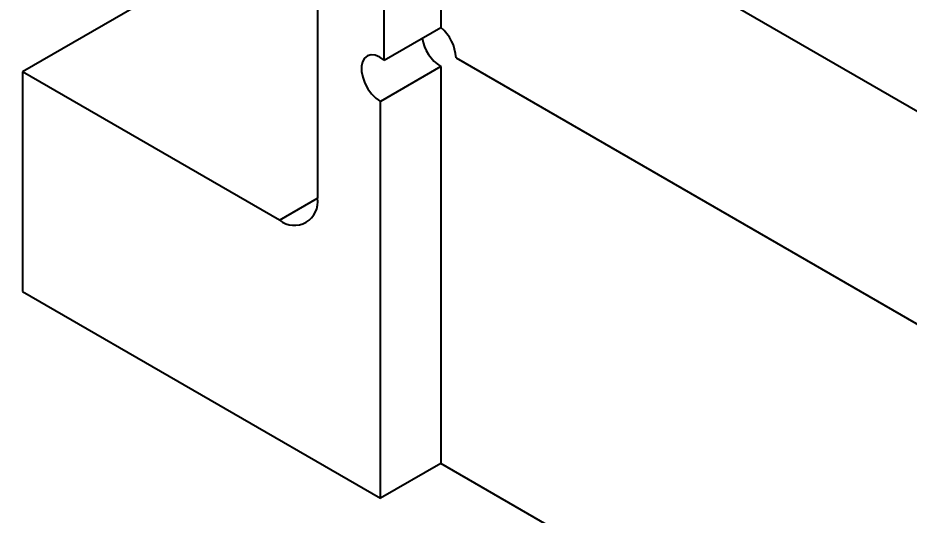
# Model space of a CAD drawing. Header units: millimetres. Extents: x 0 to 210, y 0 to 297.
# Drawn here: x 133.78 to 166.9, y 220.5 to 238.97 of the extents above; entities that cross this region are included whole.
import ezdxf

# ---------------------------------------------------------------- set-up
doc = ezdxf.new("R2010")
doc.units = ezdxf.units.MM
doc.layers.add('根据设置的颜色创建', color=7, linetype='Continuous', lineweight=25)
doc.styles.add('SLDTEXTSTYLE5', font='TXT', dxfattribs={"width": 0.7})
doc.dimstyles.new('SLDDIMSTYLE15', dxfattribs={"dimtxt": 3.5, "dimasz": 4.08, "dimexe": 0, "dimexo": 0.0625, "dimgap": 0.875, "dimtad": 0, "dimtih": 1, "dimtoh": 1, "dimrnd": 1e-09, "dimzin": 12, "dimdsep": 46, "dimtxsty": 'SLDTEXTSTYLE5', "dimsah": 1, "dimcen": 0, "dimadec": 0, "dimazin": 3, "dimtol": 1, "dimtp": 0.012, "dimtfac": 1, "dimtofl": 0, "dimtmove": 0, "dimatfit": 3, "dimfxl": 0, "dimfrac": 2, "dimtolj": 1, "dimarcsym": 0})

# ---------------------------------------------------------------- blocks, each defined once
blk = doc.blocks.new('SW_SYMBOL_HOLE_DEPTH')
at = {"layer": '根据设置的颜色创建', "color": 0}
for p, q in [((0, 875), (800, 875)), ((400, 875), (400, 75)), ((100, 555), (400, 75)), ((700, 555), (400, 75))]:
    blk.add_line(p, q, dxfattribs=at)
blk = doc.blocks.new('_D_28')
at = {"layer": '根据设置的颜色创建'}
for p, q in [((112.769, 229.326), (113.956, 227.716)), ((113.956, 227.716), (131.008, 204.598)), ((131.008, 204.598), (155.52, 204.598))]:
    blk.add_line(p, q, dxfattribs=at)
blk.add_arc((112.769, 229.326), 2, 270, 351.4115, dxfattribs=at)
blk.add_solid([(113.956, 227.716), (115.969, 224.131), (116.787, 224.734)], dxfattribs=at)
at = {"layer": '根据设置的颜色创建', "xscale": 0.004511737089201878, "yscale": 0.004511737089201878, "zscale": 0.004511737089201878}
blk.add_blockref('SW_SYMBOL_HOLE_DEPTH', (150.086, 205.118), dxfattribs=at)
at = {"layer": '根据设置的颜色创建', "char_height": 3.5, "attachment_point": 1, "style": 'SLDTEXTSTYLE5'}
for s, insert in [('0.01', (139.347, 213.479)), ('+', (137.194, 213.479)), ('R2', (132.595, 209.109)), ('0', (139.347, 209.124)), ('X5', (146.8, 209.109)), ('5', (153.984, 209.109))]:
    blk.add_mtext(s, dxfattribs=dict(at, insert=insert))

msp = doc.modelspace()

# ---------------------------------------------------------------- linework, layer by layer
at = {"color": 7, "linetype": 'Continuous', "lineweight": 25}
for p, q in [((144.92, 256.08), (144.92, 232.273)), ((148.104, 246.528), (167.547, 235.304)), ((147.397, 237.399), (147.397, 246.12)), ((149.498, 245.723), (149.498, 238.612)), ((144.92, 243.294), (133.959, 236.967)), ((147.397, 237.399), (149.498, 238.612)), ((150.062, 237.488), (169.648, 226.18)), ((149.498, 237.162), (147.253, 235.866)), ((149.498, 237.162), (149.498, 222.424)), ((133.959, 236.967), (133.959, 228.802)), ((143.505, 231.457), (133.959, 236.967)), ((147.253, 221.128), (147.253, 235.866)), ((133.959, 228.802), (147.253, 221.128)), ((149.498, 222.424), (147.253, 221.128)), ((167.67, 211.933), (149.498, 222.424))]:
    msp.add_line(p, q, dxfattribs=at)
at = {"color": 8, "linetype": 'Continuous', "lineweight": 25}
msp.add_line((143.505, 231.457), (144.92, 232.273), dxfattribs=at)
at = {"color": 7, "linetype": 'Continuous', "lineweight": 25, "flags": 128}
msp.add_lwpolyline([(147.397, 237.399), (147.229, 237.513), (147.062, 237.579), (146.906, 237.595), (146.77, 237.558), (146.662, 237.472), (146.587, 237.341), (146.55, 237.172), (146.553, 236.976), (146.595, 236.763), (146.675, 236.545), (146.788, 236.336), (146.928, 236.146), (147.086, 235.986), (147.253, 235.866)], dxfattribs=at)
at = {"color": 7, "linetype": 'Continuous', "lineweight": 25}
for centre, radius, start, end in [((148.498, 237.408), 1.566, 2.9251, 50.2899), ((150.335, 238.467), 1.551, 189.4546, 237.3251), ((144.053, 232.141), 0.877, 231.3254, 8.6853)]:
    msp.add_arc(centre, radius, start, end, dxfattribs=at)

# ---------------------------------------------------------------- dimensions: what is measured, and where the dimension line sits
at = {"layer": '根据设置的颜色创建'}
dim = msp.add_radius_dim(center=(112.769, 229.326), mpoint=(113.956, 227.716), text='<> X5{\\fGDT;x}5', dimstyle='SLDDIMSTYLE15', dxfattribs=at)
dim.commit()
dim.dimension.update_dxf_attribs({"geometry": '_D_28', "text_midpoint": (144.058, 208.96), "dimtype": 164})

doc.saveas('drawing.dxf')
